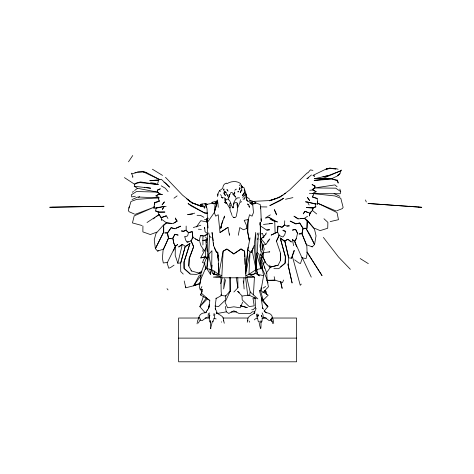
<?xml version="1.0" encoding="UTF-8"?>
<svg xmlns="http://www.w3.org/2000/svg" width="474" height="474" viewBox="0 0 474 474"><rect width="100%" height="100%" fill="white"/><g stroke="black" fill="none" stroke-linecap="round" stroke-linejoin="round"><path stroke-width="0.71" d="M242.7 302.116L240.188 307.798L233.872 306.814L227.561 307.798L225.049 302.116L230.145 291.291L230.145 277.266M214.728 271.377L214.147 274.606L212.625 273.308M205.52 257.169L205.686 248.483L206.463 244.744M163.506 232.61L163.536 225.748L166.493 222.845L171.369 223.343M233.54 204.377L233.943 202.434L235.341 199.714L237.622 197.818L239.577 197.865M174.764 228.598L171.096 227.727L167.47 232.912L168.495 238.179L163.376 249.188L157.605 251.084L155.377 248.654L163.72 231.993L163.767 226.88M204.347 207.304L202.392 206.468L200.265 204.383L205.242 203.577L207.073 208.821L207.511 222.223L207.428 259.568L206.854 268.663L210.42 274.316L211.641 269.564L212.103 265.167M142.929 226.039L142.87 231.881L150.335 234.535L156.805 232.1M229.943 277.598L230.145 291.291L225.541 296.025L220.872 295.379M215.931 298.596L221.714 295.385L221.18 291.895L220.902 277.723L220.155 276.289L214.147 274.215L212.625 272.917L211.641 269.564L211.943 250.728L208.708 254.449L207.428 259.568L206.64 257.252L204.472 263.106L205.627 268.213L205.378 269.653M209.194 315.026L209.241 312.881M227.68 195.329L227.698 194.63L227.65 196.509M260.457 230.133L260.57 226.021L266.21 229.766L269.611 229.754L266.755 230.394M224.125 193.588L224.155 192.717L224.623 194.796L224.279 194.245M306.921 226.827L307.122 220.256L304.498 218.307L300.303 218.579M247.766 320.519L247.778 320.146L247.25 322.249M218.028 195.329L218.076 193.949M301.926 233.694L306.53 244.75L312.236 246.871L314.558 244.525L310.126 235.104L306.032 228.403L303.111 228.332L301.879 233.558L298.958 233.978L301.926 233.694L303.123 228.604L299.704 223.011L295.723 223.953L290.165 221.08L296.007 223.74L299.704 223.011L303.111 228.332L307.093 228.184L307.336 221.322L304.498 218.307L297.95 218.911L293.963 216.18L298.205 218.715M262.809 257.951L262.999 252.838L264.243 249.069L262.922 244.975L260.854 241.005M261.002 218.692L261.281 221.447L260.712 207.849M284.738 220.783L284.56 225.138L282 227.354L278.386 226.205L282.16 227.17L284.72 224.913L286.823 226.098L289.365 225.843L286.995 225.98M188.812 265.89L189.144 258.354L193.617 246.764L190.969 240.484L193.617 246.764L189.25 258.964L188.812 266.086L191.573 270.992L199.027 273.101L201.776 272.39M208.732 232.864L209.508 236.105L208.708 254.449L206.854 268.663L211.641 269.564L218.798 274.339L221.838 275.827M224.178 193.7L224.249 192.794L224.812 194.778L224.386 194.316M224.279 192.859L224.261 193.593L224.107 192.397M166.131 206.309L164.028 206.646L162.398 209.431L164.14 206.445L153.89 208.193L154.601 202.54L159.211 201.379L159.116 199.963M244.11 288.974L243.695 283.031L243.944 277.882M288.334 266.4L288.707 258.608L284.797 241.088L280.229 238.031L285.33 256.742L285.022 263.266L278.753 268.675L273.895 268.669M200.585 281.041L200.97 273.285L204.567 263.425M261.079 287.777L260.925 290.675L263.597 275.678L261.938 266.909M262.045 269.665L261.109 257.252L260.516 258.496M257.826 298.898L253.436 294.858L254.431 277.118L248.951 274.339L245.905 275.827M262.229 318.398L261.998 321.437M255.32 272.248L256.108 269.564L258.241 236.105L259.011 232.864M225.583 299.147L225.82 295.539M259.142 322.664C261.138 333.222 261.109 326.527 260.925 321.23M255.125 273.308L253.602 274.606L248.951 274.339L256.108 269.564L254.23 245.544L255.711 232.438L256.108 269.564L257.329 274.316L259.385 275.868L255.125 272.917L253.602 274.215L248.951 274.339L250.041 251.955L245.716 273.99M201.96 289.282L201.663 293.436L209.875 300.783M224.38 278.617L223.639 288.974L225.606 279.636M260.629 235.691L260.35 239.518L259.953 239.702M207.363 249.928L207.251 251.374L206.054 243.92L206.054 241.195L207.399 239.518L202.919 240.537M259.983 225.162L260.238 222.223L260.499 251.374L261.174 240.691L260.682 238.712M265.932 292.529L266.044 291.249M240.437 199.667L239.933 202.445L237.652 207.76L237.243 204.596M220.007 232.544L227.97 227.366L220.007 232.544L218.212 214.74L215.729 216.156L214.307 212.53L215 204.946L217.448 199.939M250.053 237.912L247.76 249.905L245.573 273.208L248.086 247.114M209.218 317.556L209.366 321.443L210.539 322.598M260.522 328.215L260.854 328.18M229.937 206.948L230.115 210.296L231.739 214.325M209.792 300.783L208.59 308.509L209.443 304.8L208.75 307.845L207.476 310.174M314.991 186.128L312.135 184.587L314.991 186.128L314.766 188.196L312.295 189.57L316.14 191.751L313.018 193.611L309.344 193.41M312.787 195.726L312.633 197.137L317.195 198.476L317.669 204.146L305.523 201.8L307.614 202.22M314.825 185.873L314.594 187.935L312.295 189.57L316.14 191.751M197.054 323.861L197.64 320.762L199.062 317.414L199.05 318.457M212.364 321.449L210.669 328.227L210.343 320.697L210.492 321.384M236.348 216.073L237.61 209.401L237.397 206.777M259.989 224.321L260.238 222.223M229.671 233.812L229.475 235.27L228 227.556M216.185 298.045L215.303 305.452L215.386 309.267L215.184 308.562L216.802 311.845L216.997 313.61L216.725 312.603L217.216 313.433L216.754 312.976C219.373 315.074 224.095 315.962 223.716 320.353L223.42 320.993M161.735 219.338L161.735 220.339L161.101 217.525L166.315 215.8L161.409 217.821L158.79 214.621L158.103 212.162L164.946 212.056L158.476 212.05L155.644 211.096L156.041 208.252L156.444 207.944M205.805 266.909L205.627 268.213L201.094 278.499L199.287 286.776L200.271 289.934L202.333 289.525L200.674 295.041L209.247 299.989M233.777 203.761L233.824 203.239C233.433 213.205 231.353 203.802 229.677 200.686L227.603 199.021L226.145 199.471L225.926 200.235M262.797 254.26L262.999 252.838L269.777 251.771L269.019 252.144M262.057 250.983L262.922 244.975L265.796 244.572L269.191 239.874M265.197 292.014L265.393 290.692L266.832 294.419M213.744 315.53L214.064 313.415M256.244 298.567L249.632 295.385L250.165 291.895L246.847 277.723L247.594 276.289L254.431 277.118L246.847 277.723M341.262 169.982L339.988 173.152M154.246 206.089L153.89 208.193M257.66 239.589L257.892 238.197M228.96 196.538L229.351 194.464L229.043 195.934M241.485 187.343L241.71 186.146L240.679 186.009M238.298 235.27L239.779 227.556L243.417 229.783L247.043 228.308L246.403 225.18L244.193 220.327L248.24 219.545L249.567 214.752L252.049 216.162L253.477 212.536L252.784 204.958L251.7 202.416L253.768 203.903L255.539 203.346L255.812 202.327L249.662 200.105M204.288 208.436L204.561 207.049M204.969 204.964L205.242 203.577L207.037 204.276L212.21 203.346L214.011 203.891L216.091 202.41M271.128 319.897L270.678 319.458C271.258 320.886 271.768 316.632 272.692 318.481L272.568 318.925M214.722 271.709L214.147 274.606L214.118 270.95M217.613 257.222L218.046 255.048L217.708 251.955L218.058 259.177M217.762 256.47L218.046 255.048L218.798 274.339L214.147 274.215M263.597 275.678L257.329 274.316L257.613 272.911M230.394 193.522L230.743 192.687A1.262 1.256 25.7 0 1 232.124 192.521L232.621 193.256M260.878 321.378L261.026 320.691M154.583 204.3L155.034 202.232M224.048 218.2L224.504 216.073L221.376 225.174L220.736 228.302L221.696 226.359M260.582 255.356L261.518 251.202M261.832 249.822L262.922 244.975M296.617 246.818L294.686 241.432L296.339 238.517L297.512 233.338L295.61 229.41L292.375 230.121L295.361 229.493M339.817 189.061L340.723 191.632L340.231 193.748L313.018 193.611L313.64 194.488L312.633 197.137L317.195 198.476M283.529 280.016L282.623 282.48L274.914 280.175L266.939 280.27M201.166 272.805L196.455 274.387L190.21 274.156L184.167 268.509L184.108 261.98L189.956 243.476L185.269 246.356L180.553 262.963L177.839 263.218L182.324 244.406L178.508 246.871L178.888 247.043L182.324 244.406M257.186 235.045L257.649 233.101M220.73 283.689L222.11 277.971M195.264 238.955L199.169 240.905L200.496 235.608L204.33 235.75L207.808 233.635M209.354 316.916L209.668 315.666M209.549 316.531L209.869 315.275M214.876 314.203L214.289 317.699L214.823 318.635L216.15 318.925M157.646 183.728L158.677 179.687L161.308 179.255L169.526 187.165L165.74 183.242L163.968 182.176M309.646 213.987L309.35 215.984L310.091 213.199L304.96 211.28L303.242 213.875L304.764 211.499M223.609 190.038L223.929 188.877L223.906 190.222M239.678 188.996L239.868 188.308L240.04 188.64L239.115 189.79M208.074 227.976L207.511 222.223L214.307 212.53L217.394 201.361M221.305 225.985L220.706 228.118L222.59 220.807M214.307 212.53L217.418 201.883M213.875 319.239L212.992 321.905M283.126 230.163L285.727 231.318L284.69 234.79L282.937 237.03L279.002 235.394L277.568 231.845L277.888 226.134L277.61 231.993L275.116 233.309L274.748 221.245L270.144 219.421M249.691 322.207L249.49 321.141M289.507 257.951L291.551 258.217L293.981 250.473M212.34 321.591L212.548 320.945M313.302 207.956L306.477 207.588L313.302 207.956L312.514 210.391L309.777 213.484L310.091 213.199M154.601 202.54L159.211 201.379L158.316 198.695L158.974 197.842L155.928 195.863L159.122 194.097L162.398 194.678L159.857 193.83L157.629 192.112L137.424 188.308L134.255 186.258L135.173 183.468L140.363 181.915L158.387 184.635L140.103 182.573L135.173 183.468L134.711 184.339L124.437 177.614M314.801 206.978L312.935 207.825L312.141 210.243L316.673 213.934M247.76 249.905L251.202 252.529L251.807 250.746M203.488 296.214L199.856 306.702L205.183 312.804M294.514 250.462L291.551 258.217M128.727 208.08L129.236 206.771M200.674 295.041L202.114 291.314M272.313 318.7L272.437 317.781L271.981 317.58L270.826 319.411L271.424 319.743L270.944 319.832M230.234 204.851L230.097 206.777M168.436 238.315L171.404 238.712L168.436 238.315L167.458 233.184L171.096 227.727L175.042 228.818L180.713 226.163L176.085 228.053M173.49 250.965L175.374 246.326L177.732 244.513L175.339 246.338L173.839 243.346L172.874 238.126L174.93 234.274L178.135 235.11L175.179 234.369M256.173 308.556L254.556 311.839L254.354 313.604L254.633 312.597L254.141 313.427L254.603 312.97C251.99 315.074 247.262 315.962 247.641 320.353L247.943 320.993M168.495 238.179L163.056 250.355L162.422 258.36L163.299 262.981L167.512 262.424M199.696 282.948L200.289 281.675M276.443 241.177L279.34 235.003L276.443 241.177L280.448 252.926L280.478 260.469L278.125 265.185L269.99 267.289L266.175 263.58L263.117 257.358L262.999 252.838L260.973 256.363M228.906 196.811L228.533 198.067L228.77 199.187M228.835 197.492L229.463 196.272M252.322 249.496L254.23 245.544M251.202 252.529L253.424 247.92M200.271 289.934L201.906 286.557M163.72 231.993L155.377 248.654L154.24 239.832L156.017 233.433L163.785 224.688L166.493 222.845L173.016 223.692L177.11 221.121L175.339 217.969L175.658 219.332L177.11 221.121L174.005 222.81M244.537 192.403L242.41 195.525L244.537 192.403L244.217 189.873M198.286 323.055L200.058 320.122M205.686 248.483L200.626 258.004L205.84 256.606M199.471 274.973L193.599 285.792L185.796 287.801L185.251 286.723M257.613 316.117L258.324 314.801L257.886 315.672L257.88 315.032L257.892 316.318M239.447 189.76L239.589 189.499M296.303 238.493L294.686 241.432L302.27 258.425L300.439 263.562L298.667 262.863L294.692 259.859M174.93 234.274L172.749 238.138L173.875 243.322L175.374 246.326L175.184 255.35L177.839 263.218M242.724 197.409L244.341 194.707L244.703 196.094M191.727 239.252L192.871 237.397L192.284 231.727L188.468 232.55L186.004 230.198L183.681 231.176L181.317 230.951L183.847 231.3L186.004 230.198M158.677 179.687L158.115 180.541L149.772 180.718L159.839 179.687L146.46 172.577L143.225 171.843L137.496 172.092M128.501 161.806L132.744 155.519M232.77 207.713L233.244 207.677M196.414 226.963L200.792 220.706L207.008 221.956M157.309 190.287L160.224 188.859L157.309 190.287L157.445 192.361L159.857 193.83L155.928 195.863M266.074 273.385L270.601 267.01L278.125 265.185M201.225 275.086L193.599 285.792L199.963 283.89M205.888 256.41L203.737 259.42L202.493 262.608L205.005 263.307M232.912 194.127L233.386 193.665M309.777 213.484L311.353 211.321M164.371 201.811L162.09 204.892L164.348 202.108M206.468 297.862L199.856 306.702L207.339 298.881M234.843 190.323L235.578 189.345L236.455 189.185M264.403 235.56L263.212 237.148L266.015 234.079M265.6 233.978L266.394 232.918M254.414 319.897L255.208 318.919L257.797 318.131M307.762 173.022L310.34 169.923L312.929 170.356M264.018 311.14L267.893 306.702L262.602 299.627M301.316 284.086L300.255 285.289L292.233 255.836M267.597 241.355L269.807 238.878M239.252 185.535L239.891 184.824M233.872 292.008L237.912 287.718L237.806 277.598M262.697 292.837L268.462 286.776L266.655 278.499L262.122 268.213L263.277 263.106L261.109 257.252M263.224 300.131L268.201 295.183L260.422 290.491L259.302 290.349L262.098 299.989L263.224 300.131L260.422 290.491M285.727 231.318L285.431 231.608L282.83 230.488M230.234 207.476L229.617 207.979L226.448 202.789M225.535 299.87L218.579 306.565L214.977 306.062M260.824 322.593L261.624 321.828M173.988 198.215L177.104 195.91M262.187 237.776L260.35 239.518L263.461 236.597L263.852 237.717M338.584 174.521L337.666 175.386L340.083 173.62L337.612 175.878L332.238 178.408L314.144 180.44L332.475 179.077L337.364 180.156L338.163 182.976L337.364 180.156M229.831 194.66L230.204 194.316M240.691 202.339L241.556 201.539M336.824 210.752L342.293 208.625L343.135 207.369L340.806 198.304L335 195.958L313.018 193.611L313.96 192.734M307.318 172.791L289.549 190.044L279.589 197.445L269.279 200.579L252.316 201.42M216.707 201.462L214.011 203.891L211.937 202.327L217.572 200.899M219.486 190.785L222.596 188.433L223.408 185.506L224.398 184.155L226.406 183.083L226.904 183.77C230.672 181.181 236.698 180.6 240.442 183.462L242.214 187.485M200.105 272.159L199.027 273.101L201.93 271.152M207.701 309.872L206.688 310.719L206.131 312.396L206.658 311.483L205.011 312.876M311.448 174.953L306.85 178.769L308.657 177.768M280.626 266.815L285.176 263.153L285.461 256.712L280.229 238.031L284.353 241.343L287.819 239.252L291.534 241.858L291.149 242.018L287.819 239.252M132.341 192.272L133.467 191.395M134.598 190.512L137.424 188.308M251.398 202.428L253.768 203.903L255.812 202.327M236.165 216.648L235.756 216.95A1.647 1.155 -9.9 0 1 233.344 217.24L232.586 216.523M153.315 218.887L155.075 217.572M156.242 216.689L159.169 214.491L161.409 217.821L161.101 217.525M183.248 274.079L180.73 271.513L180.659 263.716L185.269 246.356L185.701 246.628L189.956 243.476L183.977 261.938L184.007 268.391L190.056 273.664M204.845 236.159L207.778 233.972M233.872 253.957L241.118 248.945L244.625 251.208L246.006 277.8L221.743 277.8L223.124 251.208L226.631 248.945L233.872 253.957L227.212 249.176L223.124 251.208L218.798 274.339L218.271 263.508M263.082 288.109L265.6 286.503M226.175 194.767L226.655 194.423M155.644 211.096L156.035 210.817M230.453 203.174L229.623 203.749L229.837 205.775M174.029 265.144L170.516 267.585L168.75 268.213L167.121 263.017L175.339 246.338M304.498 218.307L307.555 216.233M228.936 292.091L230.145 291.291M147.005 222.525L159.169 214.491M233.872 253.726L241.118 248.945M284.353 241.343L287.392 239.417M270.34 214.864L265.227 218.076L269.031 217.4L277.195 221.921M243.944 198.114L245.07 197.48L244.359 199.169L242.955 199.098M233.012 207.855L232.764 206.925L232.93 207.855L233.184 207.701M208.021 218.046L206.747 218.692L206.468 221.447L207.855 223.722M276.929 232.171L271.146 235.11L274.452 233.611M138.473 197.344L139.735 196.704M271.501 200.164L276.164 198.511L283.037 195.092M196.206 284.56L193.599 285.792L200.105 283.067M270.601 267.01L269.99 267.289L269.807 265.167M236.864 204.057L237.687 203.696M132.021 199.548L137.881 197.006L158.974 197.842L158.061 196.929M328.31 175.581L314.511 178.716L322 178.822L341.156 170.652L328.31 175.581L322.895 176.849M284.388 194.026L285.751 193.457M326.1 169.751L329.78 168.234L336.202 168.756L329.762 168.146L326.491 168.726M157.605 251.084L158.417 250.758M135.12 214.349L154.062 207.185L134.207 215.877L132.447 222.922L142.016 225.517M192.823 237.545L192.284 231.727L188.468 232.55L187.668 235.839L185.02 236.864L184.736 236.562L185.63 240.069L186.975 241.965L188.308 241.473M260.019 234.352L262.519 233.344L263.479 236.722M159.122 194.097L159.857 193.83M200.816 225.263L193.333 227.514M269.321 200.834L276.164 198.511M158.103 212.162L158.476 212.05L156.645 211.126M312.935 207.825L315.808 206.984L315.524 204.128L315.133 203.802M262.744 263.307L265.256 262.608L264.012 259.42L260.57 254.603M201.047 257.868L205.769 256.618M234.28 203.008L236.283 202.481L237.154 202.848L237.225 206.077M131.671 173.158L131.754 173.822L137.022 172.524M330.194 221.595L338.477 219.681L337.014 212.577L317.539 203.139L317.325 201.48M156.041 208.252L164.14 206.445M285.502 199.27L292.926 197.617M194.737 213.146L187.597 214.651L192.527 214.147M271.104 320.584L269.185 320.631L265.333 317.787L262.128 318.113M134.865 172.506L136.139 172.252M135.345 196.23L131.754 196.935L131.351 194.802L136.471 191.537L157.629 192.112L157.487 190.038M202.919 240.662L207.097 239.838M252.008 250.154L256.108 269.564L260.89 268.663L260.315 259.568M217.412 313.468L226.317 311.839L228.764 313.444L233.872 310.79L238.979 313.444L250.337 313.468L252.488 311.75L255.071 312.022M204.484 219.622L206.634 219.278M309.723 190.317L313.024 189.867M248.88 295.106L242.208 296.025L237.604 291.291L239.417 292.494M220.155 276.289L213.318 277.118L220.902 277.723M234.944 217.489L233.658 217.341M263.479 224.433L272.437 223.455L269.416 223.509M208.169 218.544L206.747 218.692L207.511 222.223M202.676 204.134L200.265 204.383L205.532 207.008M236.68 311.833L231.128 312.011M204.448 312.917C201.74 312.876 199.323 314.932 198.837 317.58L198.95 318.267M158.974 197.842L136.891 199.347L130.99 201.474L128.294 210.438L129.082 211.724L134.45 214.058M137.496 172.08L143.249 171.754L146.49 172.465M223.485 197.788L224.427 197.747M267.111 280.525L274.914 280.175L274.173 276.686M322 178.822L332.238 178.408L314.511 178.716M257.649 314.161L256.481 314.197L257.068 317.693M207.381 212.85L204.501 212.933L191.395 206.089L188.083 203.577L204.501 212.933L207.339 213.62M165.414 232.971L167.47 232.912L164.549 232.876M251.718 309.747L253.193 309.718L255.101 307.614L255.533 308.331L255.089 297.595M313.018 193.611L316.65 193.605M199.276 318.03L178.627 318.03L178.627 361.798L296.594 361.798L296.594 318.03L272.266 318.03M205.171 318.03L209.597 318.03M222.869 318.03L247.932 318.03M261.944 318.03L266.364 318.03M178.627 338.11L296.594 338.11M207.31 317.799L206.024 317.793L202.179 320.637L200.259 320.59M260.504 206.86L266.945 206.96M197.054 215.309L200.443 215.356L203.903 217.305M255.113 298.247L252.992 298.17L254.212 305.86L249.17 306.565L242.214 299.87L241.977 296.262M213.584 318.569L214.823 318.635M198.345 229.209L201.379 229.38M408.979 206.249L410.437 206.332M249.632 295.385L247.695 295.183L245.639 277.971M134.255 186.258L144.973 187.526M146.401 187.692L150.691 188.202L144.244 187.266M150.59 182.715L156.236 183.527M335.953 169.147L329.78 168.234L326.521 168.845L312.881 175.439L314.576 176.358L314.055 175.487M301.879 257.82L306.08 258.537L307.14 253.951L306.826 245.929L301.879 233.558M208.945 317.177L208.098 317.005L208.317 313.474M199.933 319.743L200.686 319.464L200.549 318.765M200.496 235.608L203.761 236.354M336.836 168.91L338.104 169.218M274.748 221.245L277.503 221.951M315.524 204.128L307.507 202.013L309.125 205.058M240.389 305.742L247.292 307.656L240.555 305.7M254.929 202.671L260.25 204.555L260.676 208.821M202.392 206.468L192.183 202.866L186.383 198.618M332.475 179.077L337.79 181.044M201.646 206.468L192.183 202.866L201.48 206.492M314.41 228.195L320.151 230.607L327.718 228.243L327.895 222.395L323.967 218.733M336.143 211.019L317.539 203.139L317.669 204.146M242.392 186.969L243.98 187.651L246.593 195.525L245.621 193.653M206.777 207.239L205.242 203.577L207.494 204.555M311.424 246.51L312.236 246.871M143.225 171.843L159.839 179.687M304.96 211.28L307.97 212.66M334.081 193.576L339.84 196.343M199.998 205.195L201.9 206.137M240.537 249.176L244.625 251.208L244.785 257.068M190.975 270.69L191.573 270.992M234.565 195.217L232.983 194.204M199.169 240.905L192.871 237.397L191.289 240.887L187.295 242.368L186.975 241.965M225.026 192.089L225.932 192.574L223.983 190.874M161.196 185.82L165.343 188.249L168.092 191.603M259.023 321.585L259.639 321.947M152.409 169.224L162.541 175.416M360.151 258.549L368.322 263.633M187.674 199.673L192.213 202.949L182.555 195.169L165.485 177.306M249.762 202.902L252.784 204.958L249.934 202.084L246.918 200.502L244.845 192.794L246.551 196.39L246.918 200.502L247.606 201.278M220.451 191.514L219.397 190.791L217.578 194.423L217.637 196.556M182.745 244.59L185.701 246.628M340.723 191.632L335.746 188.172L314.594 187.935L334.899 184.907L337.079 186.756M269.031 217.4L274.446 221.287M221.5 197.243L222.703 198.114L221.334 196.562M246.51 196.823L249.537 199.05M162.327 219.776L166.493 222.845M233.7 194.198L234.12 194.512M315.417 206.694L315.808 206.984M207.896 233.901L205.07 231.756L204.614 227.295L204.661 228.628M225.274 192.035L226.471 193.285L224.658 191.62M224.463 202.078L225.867 203.168L224.842 202.321M205.242 203.577L206.391 204.478M266.192 305.369L267.893 306.702L261.405 299.923M292.399 239.53L294.727 241.444L292.399 239.53L293.59 245.68M233.7 195.164L235.353 196.716M233.421 194.109L233.155 193.872L233.427 194.381M249.454 200.016L253.768 203.903M250.165 291.895L253.436 294.858M209.508 236.105L211.179 237.634M234.506 195.561L235.542 196.58M228.107 191.129L226.945 189.476L227.508 190.797M188.628 232.74L186.152 230.423L186.152 226.074M266.862 305.694L267.893 306.702M264.048 317.793L263.26 316.999L263.011 314.849L262.116 312.876M350.357 269.297L338.466 256.961L323.369 237.415M257.192 252.322L259.041 254.449L260.89 268.663L256.588 253.483M313.776 227.923L307.122 220.256L314.529 229.292L316.045 235.75L314.558 244.525L306.032 228.403M264.699 311.477L266.347 312.87L265.754 312.532C268.391 312.976 271.667 313.835 272.313 316.928M205.686 237.172L207.369 239.198M167.026 288.654L168.045 289.904M260.955 238.594L265.796 244.572M248.287 204.916L247.552 203.933L248.891 205.124L249.49 207.334L248.891 206.125M307.478 197.67L309.617 200.538L307.466 197.374M220.558 194.595L221.322 195.721M204.17 250.562L200.946 245.739L199.75 241.704M220.949 294.23L221.714 295.385M263.497 309.196L262.608 307.839L262.762 308.503L261.559 300.777M307.034 252.097L322.053 275.643L307.022 252.138M226.673 203.542L225.109 200.952L226.317 203.453M166.498 216.026L167.926 218.461M271.596 320.471L272.129 321.437L271.466 320.157L272.888 323.665M241.55 190.003L241.787 191.218L241.71 186.146L242.362 187.396M295.61 229.41L297.636 233.35M213.187 240.739L212.038 232.438L213.519 245.544L215.427 249.496M214.319 247.92L216.541 252.529L215.741 250.154M206.64 257.252L207.831 259.74M268.053 282.948L267.164 281.041L266.773 273.285L263.183 263.425M302.175 257.435L311.258 277.124M241.71 186.146L242.285 187.485M131.754 173.822L132.821 176.369L132.779 177.306L132.708 176.832M231.816 214.876L232.082 215.528M365.513 199.951L366.289 201.977M258.371 321.899L257.483 317.977M264.664 310.713L265.227 312.39M306.897 227.556L307.093 228.184M221.542 321.793L221.672 322.207M273.006 318.949L273.747 323.345M240.277 191.01L240.49 191.751L240.288 190.773M211.937 202.327L212.21 203.346M257.613 315.53L257.844 316.401M262.009 316.916L261.494 315.269L261.808 316.525M243.174 280.892L243.695 283.031M284.797 241.088L288.826 257.862M280.531 281.627L282.149 288.423L280.774 281.971M184.208 280.964L185.796 287.801M287.884 263.923L292.103 283.019L288.02 264.723M211.641 269.564L208.708 254.449L208.833 255.924M225.304 306.388L226.317 311.839M206.054 241.195L206.374 242.949M236.2 277.657L237.912 287.718M260.433 260.291L260.896 263.177M224.255 323.244L223.586 320.151L223.598 320.519M264.379 266.951L264.575 268.29M260.582 238.641L260.718 239.82M217.797 202.232L218.295 207.328M264.717 290.366L264.907 292.428M209.976 269.167L210.42 274.316M259.977 244.851L260.208 247.748M213.33 242.795L213.519 245.544M256.991 269.155L257.329 274.316M209.538 317.556L209.443 315.951L209.514 317.296M244.827 258.537L244.981 264.397M280.324 253.531L280.472 260.67M235.821 197.19L235.839 198.339M256.084 268.118L256.108 269.564M260.57 226.021L260.611 232.93M218.71 259.148L218.721 260.593M202.919 237.16L202.919 244.975M202.919 249.804L202.919 251.54M234.689 192.047L234.695 193.789L234.689 192.047M225.055 198.221L225.126 200.638L225.055 198.221M248.24 219.355L247.742 232.544L249.294 240.365L247.043 228.118L248.24 219.355M238.197 191.259L238.037 191.958L238.197 191.259M239.832 187.74L239.648 188.427L239.832 187.74M240.656 191.579L240.277 192.669L240.656 191.579M210.563 328.138L210.847 328.221L210.563 328.138M283.701 198.233L280.294 200.621L269.795 205.633L283.701 198.233M52.958 207.15L49.705 207.274L104.061 206.291L52.958 207.15M418.53 207.043L367.984 203.476L421.771 207.298L418.53 207.043M225.393 195.359L224.569 194.547L225.393 195.359M275.75 212.506L274.292 209.615L276.561 214.906L275.75 212.506M262.069 298.827L261.642 297.921L262.098 299.989L262.069 298.827"/></g></svg>
